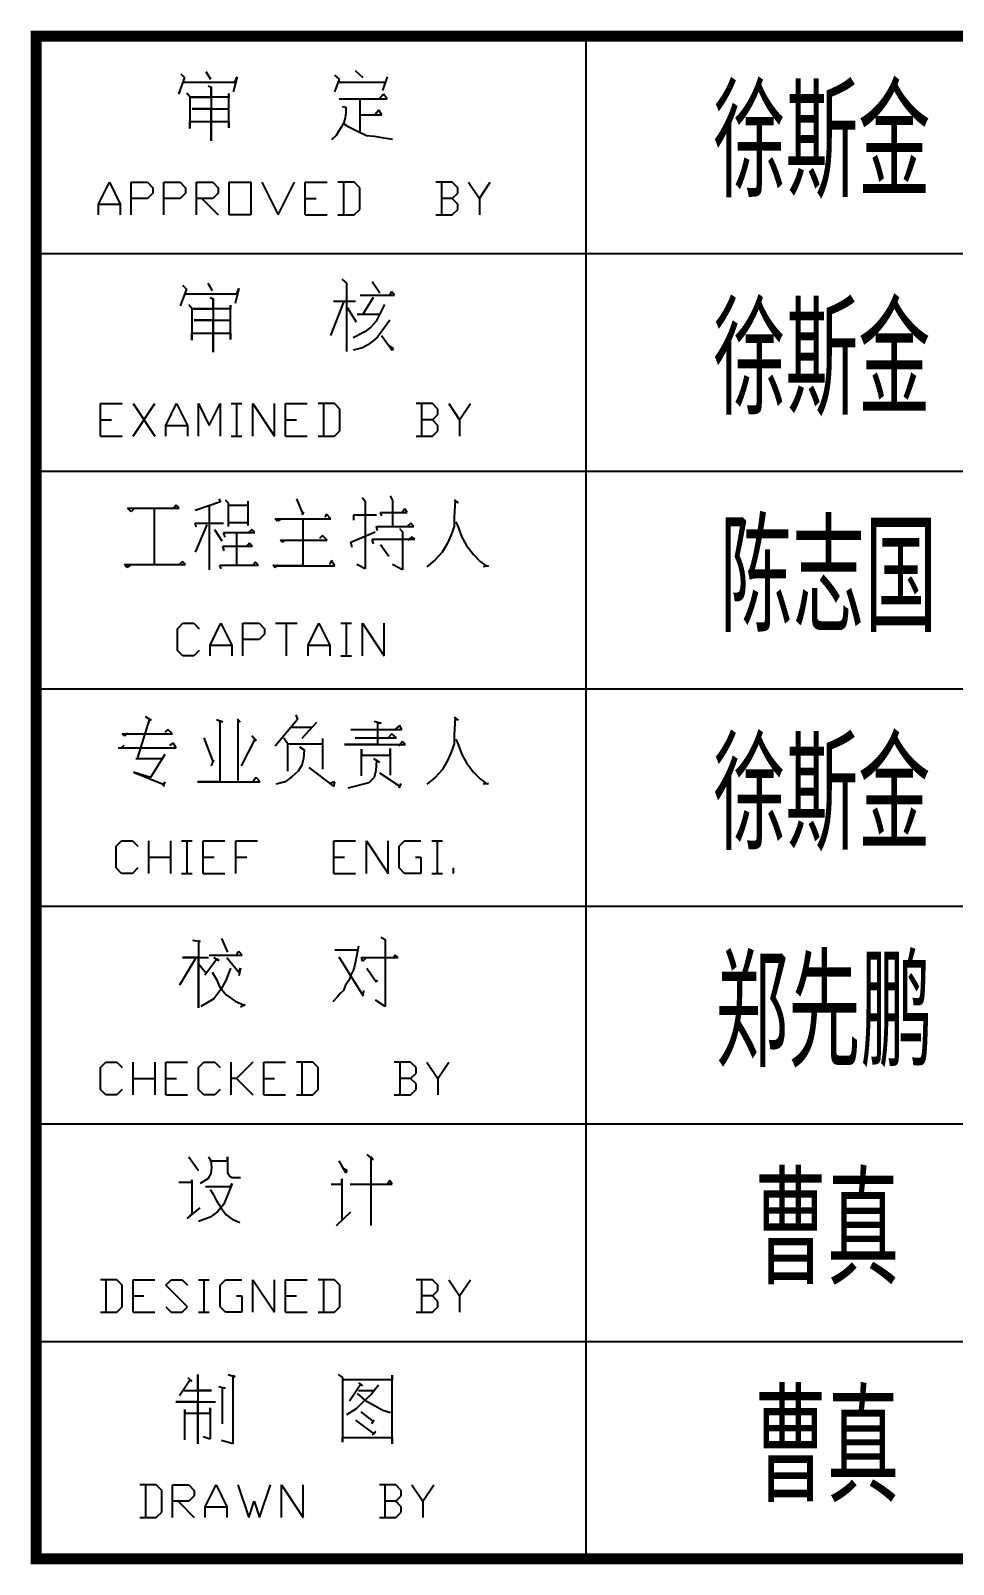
# Model space of a CAD drawing. Extents: x 2025205 to 2402328, y -557483 to 329036.
# Drawn here: x 2165640 to 2171998, y 77566 to 88141 of the extents above; entities that cross this region are included whole.
import ezdxf

# ---------------------------------------------------------------- set-up
doc = ezdxf.new("R2010")
doc.units = 0
doc.header["$LTSCALE"] = 1500
doc.header["$MEASUREMENT"] = 0
doc.layers.add('PUB_TITLE', color=4, linetype='Continuous')
doc.styles.add('TSSD_REIN', font='TSSDENG', dxfattribs={"width": 0.8, "bigfont": 'TSSDCHN'})

msp = doc.modelspace()

# ---------------------------------------------------------------- linework, layer by layer
at = {"layer": 'PUB_TITLE'}
for p, q in [((2169466.1, 88103.5), (2169466.1, 77634.2)), ((2166699.7, 87818.2), (2166657.7, 87702.7)), ((2166673.5, 87844.5), (2166699.7, 87818.2)), ((2166684, 87786.7), (2167046.2, 87786.7)), ((2166846.7, 87860.2), (2166878.2, 87807.7)), ((2167062, 87823.5), (2167035.7, 87718.5)), ((2167046.2, 87786.7), (2167062, 87823.5)), ((2167734, 87834), (2167765.5, 87807.7)), ((2167765.5, 87807.7), (2167734, 87718.5)), ((2167755, 87786.7), (2168085.7, 87786.7)), ((2167875.7, 87865.5), (2167928.2, 87818.2)), ((2168096.2, 87823.5), (2168064.7, 87729)), ((2166715.5, 87713.2), (2166736.5, 87687)), ((2166736.5, 87687), (2166736.5, 87466.5)), ((2166741.7, 87681.7), (2166883.5, 87681.7)), ((2167004.2, 87681.7), (2166741.7, 87681.7)), ((2166862.5, 87760.5), (2166888.7, 87750)), ((2166883.5, 87750), (2166883.5, 87382.5)), ((2166883.5, 87681.7), (2166883.5, 87750)), ((2167004.2, 87708), (2167004.2, 87681.7)), ((2167004.2, 87471.7), (2167004.2, 87708)), ((2167765.5, 87671.2), (2168096.2, 87671.2)), ((2168070, 87702.7), (2168043.7, 87671.2)), ((2168096.2, 87671.2), (2168070, 87702.7)), ((2166752.2, 87603), (2167004.2, 87603)), ((2166883.5, 87603), (2166752.2, 87603)), ((2166883.5, 87382.5), (2166883.5, 87603)), ((2167786.5, 87618.7), (2167812.7, 87613.5)), ((2167812.7, 87576.7), (2167807.5, 87540)), ((2167812.7, 87613.5), (2167812.7, 87576.7)), ((2167907.2, 87666), (2167907.2, 87445.5)), ((2168038.5, 87592.5), (2168012.2, 87561)), ((2168059.5, 87561), (2168038.5, 87592.5)), ((2166736.5, 87513.7), (2167004.2, 87513.7)), ((2166736.5, 87466.5), (2166736.5, 87513.7)), ((2167004.2, 87513.7), (2167004.2, 87471.7)), ((2167781.2, 87477), (2167760.2, 87445.5)), ((2167797, 87508.5), (2167781.2, 87477)), ((2167807.5, 87540), (2167797, 87508.5)), ((2167797, 87498), (2167823.2, 87482.2)), ((2167823.2, 87482.2), (2167854.7, 87466.5)), ((2167854.7, 87466.5), (2167896.7, 87445.5)), ((2167917.7, 87561), (2168059.5, 87561)), ((2167744.5, 87419.2), (2167713, 87387.7)), ((2167760.2, 87445.5), (2167744.5, 87419.2)), ((2167896.7, 87445.5), (2167954.5, 87419.2)), ((2167954.5, 87419.2), (2168007, 87414)), ((2168007, 87414), (2168059.5, 87403.5)), ((2168059.5, 87403.5), (2168133, 87393)), ((2166107.3, 86945.6), (2166182.3, 87095.6)), ((2166182.3, 87095.6), (2166257.3, 86945.6)), ((2166332.3, 87095.6), (2166444.8, 87095.6)), ((2166332.3, 86870.6), (2166332.3, 87095.6)), ((2166444.8, 87095.6), (2166482.3, 87058.1)), ((2166482.3, 87058.1), (2166482.3, 87020.6)), ((2166557.3, 87095.6), (2166669.8, 87095.6)), ((2166557.3, 86870.6), (2166557.3, 87095.6)), ((2166669.8, 87095.6), (2166707.3, 87058.1)), ((2166707.3, 87058.1), (2166707.3, 87020.6)), ((2166782.3, 87095.6), (2166894.8, 87095.6)), ((2166782.3, 86870.6), (2166782.3, 87095.6)), ((2166894.8, 87095.6), (2166932.3, 87058.1)), ((2166932.3, 87058.1), (2166932.3, 87020.6)), ((2167007.3, 87095.6), (2167157.3, 87095.6)), ((2167007.3, 86870.6), (2167007.3, 87095.6)), ((2167157.3, 87095.6), (2167157.3, 86870.6)), ((2167232.3, 87095.6), (2167344.8, 86870.6)), ((2167344.8, 86870.6), (2167457.3, 87095.6)), ((2167532.3, 87095.6), (2167682.3, 87095.6)), ((2167532.3, 86870.6), (2167532.3, 87095.6)), ((2167869.8, 87095.6), (2167757.3, 87095.6)), ((2167794.8, 87095.6), (2167794.8, 86870.6)), ((2167907.3, 87058.1), (2167869.8, 87095.6)), ((2167907.3, 86908.1), (2167907.3, 87058.1)), ((2168544.8, 87095.6), (2168432.3, 87095.6)), ((2168469.8, 87095.6), (2168469.8, 86870.6)), ((2168582.3, 87058.1), (2168544.8, 87095.6)), ((2168582.3, 87020.6), (2168582.3, 87058.1)), ((2168657.3, 87095.6), (2168732.3, 86983.1)), ((2168732.3, 86983.1), (2168807.3, 87095.6)), ((2166107.3, 86945.6), (2166257.3, 86945.6)), ((2166107.3, 86870.6), (2166107.3, 86945.6)), ((2166257.3, 86945.6), (2166257.3, 86870.6)), ((2166444.8, 86983.1), (2166332.3, 86983.1)), ((2166482.3, 87020.6), (2166444.8, 86983.1)), ((2166669.8, 86983.1), (2166557.3, 86983.1)), ((2166707.3, 87020.6), (2166669.8, 86983.1)), ((2166894.8, 86983.1), (2166782.3, 86983.1)), ((2166819.8, 86983.1), (2166932.3, 86870.6)), ((2166932.3, 87020.6), (2166894.8, 86983.1)), ((2167532.3, 86983.1), (2167607.3, 86983.1)), ((2168544.8, 86983.1), (2168469.8, 86983.1)), ((2168544.8, 86983.1), (2168582.3, 87020.6)), ((2168582.3, 86945.6), (2168544.8, 86983.1)), ((2168582.3, 86908.1), (2168582.3, 86945.6)), ((2168732.3, 86983.1), (2168732.3, 86870.6)), ((2167157.3, 86870.6), (2167007.3, 86870.6)), ((2167532.3, 86870.6), (2167682.3, 86870.6)), ((2167757.3, 86870.6), (2167869.8, 86870.6)), ((2167869.8, 86870.6), (2167907.3, 86908.1)), ((2168432.3, 86870.6), (2168544.8, 86870.6)), ((2168544.8, 86870.6), (2168582.3, 86908.1)), ((2165677.3, 86603.5), (2176177.3, 86603.5)), ((2166860, 86401), (2166891.5, 86348.5)), ((2167784, 86427.3), (2167815.5, 86401)), ((2167815.5, 86401), (2167815.5, 85928.5)), ((2167994, 86411.5), (2168046.5, 86332.8)), ((2166713, 86359), (2166671, 86243.5)), ((2166686.7, 86385.3), (2166713, 86359)), ((2166697.2, 86327.5), (2167059.5, 86327.5)), ((2166875.7, 86301.3), (2166902, 86290.8)), ((2167075.2, 86364.3), (2167049, 86259.3)), ((2167059.5, 86327.5), (2167075.2, 86364.3)), ((2167910, 86317), (2168146.2, 86317)), ((2167999.2, 86301.3), (2167925.7, 86180.5)), ((2168125.2, 86343.3), (2168109.5, 86311.8)), ((2168146.2, 86317), (2168125.2, 86343.3)), ((2166728.7, 86254), (2166749.7, 86227.8)), ((2166749.7, 86227.8), (2166749.7, 86007.3)), ((2166755, 86222.5), (2166896.7, 86222.5)), ((2167017.5, 86222.5), (2166755, 86222.5)), ((2166896.7, 86290.8), (2166896.7, 85923.3)), ((2166896.7, 86222.5), (2166896.7, 86290.8)), ((2167017.5, 86248.8), (2167017.5, 86222.5)), ((2167017.5, 86012.5), (2167017.5, 86248.8)), ((2167794.5, 86269.8), (2167705.2, 86038.8)), ((2167726.2, 86275), (2167878.5, 86275)), ((2167820.7, 86233), (2167883.7, 86133.3)), ((2168078, 86254), (2168020.2, 86138.5)), ((2166765.5, 86143.8), (2167017.5, 86143.8)), ((2166896.7, 86143.8), (2166765.5, 86143.8)), ((2166896.7, 85923.3), (2166896.7, 86143.8)), ((2167889, 86185.8), (2168041.2, 86185.8)), ((2167983.5, 86096.5), (2167941.5, 86065)), ((2168020.2, 86138.5), (2167983.5, 86096.5)), ((2168114.7, 86143.8), (2168030.7, 86028.3)), ((2166749.7, 86054.5), (2167017.5, 86054.5)), ((2166749.7, 86007.3), (2166749.7, 86054.5)), ((2167017.5, 86054.5), (2167017.5, 86012.5)), ((2167941.5, 86065), (2167862.7, 86023)), ((2167962.5, 85975.8), (2167925.7, 85954.8)), ((2167999.2, 86002), (2167962.5, 85975.8)), ((2168030.7, 86028.3), (2167999.2, 86002)), ((2168057, 86038.8), (2168130.5, 85939)), ((2168141, 85949.5), (2168104.2, 85975.8)), ((2167925.7, 85954.8), (2167862.7, 85939)), ((2168130.5, 85939), (2168141, 85949.5)), ((2166120.6, 85569.3), (2166270.6, 85569.3)), ((2166120.6, 85344.3), (2166120.6, 85569.3)), ((2166345.6, 85569.3), (2166495.6, 85344.3)), ((2166345.6, 85344.3), (2166495.6, 85569.3)), ((2166570.6, 85419.3), (2166645.6, 85569.3)), ((2166645.6, 85569.3), (2166720.6, 85419.3)), ((2166795.6, 85569.3), (2166870.6, 85419.3)), ((2166795.6, 85344.3), (2166795.6, 85569.3)), ((2166870.6, 85419.3), (2166945.6, 85569.3)), ((2166945.6, 85569.3), (2166945.6, 85344.3)), ((2167020.6, 85569.3), (2167095.6, 85569.3)), ((2167058.1, 85569.3), (2167058.1, 85344.3)), ((2167170.6, 85569.3), (2167320.6, 85344.3)), ((2167170.6, 85344.3), (2167170.6, 85569.3)), ((2167320.6, 85344.3), (2167320.6, 85569.3)), ((2167395.6, 85569.3), (2167545.6, 85569.3)), ((2167395.6, 85344.3), (2167395.6, 85569.3)), ((2167733.1, 85569.3), (2167620.6, 85569.3)), ((2167658.1, 85569.3), (2167658.1, 85344.3)), ((2167770.6, 85531.8), (2167733.1, 85569.3)), ((2168408.1, 85569.3), (2168295.6, 85569.3)), ((2168333.1, 85569.3), (2168333.1, 85344.3)), ((2168445.6, 85531.8), (2168408.1, 85569.3)), ((2168520.6, 85569.3), (2168595.6, 85456.8)), ((2168595.6, 85456.8), (2168670.6, 85569.3)), ((2166120.6, 85456.8), (2166195.6, 85456.8)), ((2167395.6, 85456.8), (2167470.6, 85456.8)), ((2167770.6, 85381.8), (2167770.6, 85531.8)), ((2168408.1, 85456.8), (2168333.1, 85456.8)), ((2168408.1, 85456.8), (2168445.6, 85494.3)), ((2168445.6, 85419.3), (2168408.1, 85456.8)), ((2168445.6, 85494.3), (2168445.6, 85531.8)), ((2168595.6, 85456.8), (2168595.6, 85344.3)), ((2166120.6, 85344.3), (2166270.6, 85344.3)), ((2166570.6, 85419.3), (2166720.6, 85419.3)), ((2166570.6, 85344.3), (2166570.6, 85419.3)), ((2166720.6, 85419.3), (2166720.6, 85344.3)), ((2167020.6, 85344.3), (2167095.6, 85344.3)), ((2167395.6, 85344.3), (2167545.6, 85344.3)), ((2167620.6, 85344.3), (2167733.1, 85344.3)), ((2167733.1, 85344.3), (2167770.6, 85381.8)), ((2168295.6, 85344.3), (2168408.1, 85344.3)), ((2168408.1, 85344.3), (2168445.6, 85381.8)), ((2168445.6, 85381.8), (2168445.6, 85419.3)), ((2165677.3, 85103.5), (2176177.3, 85103.5)), ((2167923.9, 84922.7), (2167944.9, 84896.5)), ((2168118.2, 84933.2), (2168133.9, 84901.7)), ((2166306.9, 84849.2), (2166663.9, 84849.2)), ((2166333.2, 84823), (2166306.9, 84849.2)), ((2166354.2, 84849.2), (2166333.2, 84823)), ((2166490.7, 84849.2), (2166490.7, 84460.7)), ((2166490.7, 84844), (2166490.7, 84460.7)), ((2166642.9, 84870.2), (2166621.9, 84844)), ((2166663.9, 84849.2), (2166642.9, 84870.2)), ((2166947.4, 84891.2), (2166774.2, 84833.5)), ((2166868.7, 84865), (2166868.7, 84424)), ((2166936.9, 84912.2), (2166947.4, 84891.2)), ((2166978.9, 84907), (2166999.9, 84886)), ((2166999.9, 84886), (2166999.9, 84723.2)), ((2166999.9, 84870.2), (2167141.7, 84870.2)), ((2167136.4, 84896.5), (2167136.4, 84728.5)), ((2167472.4, 84912.2), (2167514.4, 84807.2)), ((2167519.7, 84823), (2167509.2, 84802)), ((2167514.4, 84807.2), (2167519.7, 84823)), ((2167944.9, 84896.5), (2167944.9, 84429.2)), ((2168049.9, 84817.7), (2168233.7, 84817.7)), ((2168060.4, 84796.7), (2168049.9, 84817.7)), ((2168133.9, 84901.7), (2168133.9, 84723.2)), ((2168217.9, 84844), (2168202.2, 84823)), ((2168233.7, 84817.7), (2168217.9, 84844)), ((2168559.2, 84907), (2168585.4, 84886)), ((2168564.4, 84901.7), (2168559.2, 84786.2)), ((2168585.4, 84886), (2168564.4, 84901.7)), ((2166774.2, 84744.2), (2166968.4, 84744.2)), ((2166779.4, 84718), (2166774.2, 84744.2)), ((2166852.9, 84733.7), (2166774.2, 84544.7)), ((2167005.2, 84749.5), (2167141.7, 84749.5)), ((2167325.4, 84775.7), (2167708.7, 84775.7)), ((2167341.2, 84760), (2167325.4, 84775.7)), ((2167367.4, 84775.7), (2167341.2, 84760)), ((2167514.4, 84770.5), (2167514.4, 84450.2)), ((2167677.2, 84807.2), (2167666.7, 84786.2)), ((2167708.7, 84775.7), (2167677.2, 84807.2)), ((2167866.2, 84802), (2168023.7, 84802)), ((2167866.2, 84765.2), (2167866.2, 84802)), ((2168023.7, 84723.2), (2168280.9, 84723.2)), ((2168028.9, 84691.7), (2168023.7, 84723.2)), ((2168181.2, 84707.5), (2168202.2, 84686.5)), ((2168259.9, 84744.2), (2168233.7, 84723.2)), ((2168280.9, 84723.2), (2168259.9, 84744.2)), ((2168559.2, 84723.2), (2168538.2, 84665.5)), ((2168559.2, 84786.2), (2168559.2, 84723.2)), ((2168569.7, 84754.7), (2168585.4, 84718)), ((2168585.4, 84718), (2168611.7, 84649.7)), ((2166905.4, 84702.2), (2166957.9, 84623.5)), ((2166968.4, 84681.2), (2167183.7, 84681.2)), ((2166978.9, 84649.7), (2166968.4, 84681.2)), ((2167057.7, 84676), (2167057.7, 84455.5)), ((2167146.9, 84607.7), (2167125.9, 84581.5)), ((2167162.7, 84702.2), (2167136.4, 84676)), ((2167167.9, 84586.7), (2167146.9, 84607.7)), ((2167183.7, 84681.2), (2167162.7, 84702.2)), ((2167362.2, 84628.7), (2167682.4, 84628.7)), ((2167372.7, 84613), (2167362.2, 84628.7)), ((2167393.7, 84628.7), (2167372.7, 84613)), ((2167650.9, 84660.2), (2167629.9, 84639.2)), ((2167682.4, 84628.7), (2167650.9, 84660.2)), ((2167845.2, 84613), (2168013.2, 84686.5)), ((2167855.7, 84576.2), (2167845.2, 84613)), ((2167992.2, 84634), (2168286.2, 84634)), ((2168002.7, 84602.5), (2167992.2, 84634)), ((2168202.2, 84686.5), (2168202.2, 84424)), ((2168265.2, 84649.7), (2168238.9, 84628.7)), ((2168286.2, 84634), (2168265.2, 84649.7)), ((2168511.9, 84607.7), (2168475.2, 84544.7)), ((2168538.2, 84665.5), (2168511.9, 84607.7)), ((2168611.7, 84649.7), (2168643.2, 84592)), ((2166963.2, 84586.7), (2167167.9, 84586.7)), ((2166973.7, 84555.2), (2166963.2, 84586.7)), ((2168049.9, 84597.2), (2168107.7, 84518.5)), ((2168475.2, 84544.7), (2168427.9, 84492.2)), ((2168643.2, 84592), (2168690.4, 84529)), ((2168690.4, 84529), (2168737.7, 84481.7)), ((2166285.9, 84460.7), (2166705.9, 84460.7)), ((2166301.7, 84439.7), (2166285.9, 84460.7)), ((2166327.9, 84455.5), (2166301.7, 84439.7)), ((2166684.9, 84481.7), (2166663.9, 84460.7)), ((2166705.9, 84460.7), (2166684.9, 84481.7)), ((2166942.2, 84455.5), (2167209.9, 84455.5)), ((2166952.7, 84429.2), (2166942.2, 84455.5)), ((2167188.9, 84476.5), (2167167.9, 84450.2)), ((2167209.9, 84455.5), (2167188.9, 84476.5)), ((2167309.7, 84460.7), (2167325.4, 84439.7)), ((2167309.7, 84450.2), (2167734.9, 84450.2)), ((2167514.4, 84450.2), (2167309.7, 84450.2)), ((2167325.4, 84439.7), (2167346.4, 84460.7)), ((2167713.9, 84487), (2167698.2, 84460.7)), ((2167734.9, 84450.2), (2167713.9, 84487)), ((2167944.9, 84429.2), (2167887.2, 84460.7)), ((2168202.2, 84424), (2168133.9, 84460.7)), ((2168427.9, 84492.2), (2168370.2, 84445)), ((2168737.7, 84481.7), (2168779.7, 84450.2)), ((2168795.4, 84450.2), (2168758.7, 84445)), ((2168779.7, 84450.2), (2168795.4, 84450.2)), ((2166651.2, 84017.5), (2166688.7, 84055)), ((2166651.2, 83867.5), (2166651.2, 84017.5)), ((2166688.7, 84055), (2166763.7, 84055)), ((2166763.7, 84055), (2166801.2, 84017.5)), ((2166876.2, 83905), (2166951.2, 84055)), ((2166951.2, 84055), (2167026.2, 83905)), ((2167101.2, 84055), (2167213.7, 84055)), ((2167101.2, 83830), (2167101.2, 84055)), ((2167213.7, 84055), (2167251.2, 84017.5)), ((2167251.2, 83980), (2167213.7, 83942.5)), ((2167251.2, 84017.5), (2167251.2, 83980)), ((2167326.2, 84055), (2167476.2, 84055)), ((2167401.2, 84055), (2167401.2, 83830)), ((2167551.2, 83905), (2167626.2, 84055)), ((2167626.2, 84055), (2167701.2, 83905)), ((2167776.2, 84055), (2167851.2, 84055)), ((2167813.7, 84055), (2167813.7, 83830)), ((2167926.2, 84055), (2168076.2, 83830)), ((2167926.2, 83830), (2167926.2, 84055)), ((2168076.2, 83830), (2168076.2, 84055)), ((2166688.7, 83830), (2166651.2, 83867.5)), ((2166801.2, 83867.5), (2166763.7, 83830)), ((2166876.2, 83905), (2167026.2, 83905)), ((2166876.2, 83830), (2166876.2, 83905)), ((2167026.2, 83905), (2167026.2, 83830)), ((2167213.7, 83942.5), (2167101.2, 83942.5)), ((2167551.2, 83905), (2167701.2, 83905)), ((2167551.2, 83830), (2167551.2, 83905)), ((2167701.2, 83905), (2167701.2, 83830)), ((2166763.7, 83830), (2166688.7, 83830)), ((2167776.2, 83830), (2167851.2, 83830)), ((2165677.3, 83603.5), (2176177.3, 83603.5)), ((2166459.2, 83396.5), (2166375.2, 83128.7)), ((2166427.7, 83412.2), (2166469.7, 83386)), ((2166469.7, 83386), (2166459.2, 83396.5)), ((2166921.2, 83391.2), (2166963.2, 83375.5)), ((2166942.2, 83380.7), (2166942.2, 82960.7)), ((2166963.2, 83375.5), (2166942.2, 83380.7)), ((2167062.9, 83396.5), (2167083.9, 83375.5)), ((2167068.2, 83386), (2167068.2, 82971.2)), ((2167083.9, 83375.5), (2167068.2, 83386)), ((2167477.7, 83391.2), (2167325.4, 83207.5)), ((2167430.4, 83338.7), (2167572.2, 83338.7)), ((2167467.2, 83422.7), (2167477.7, 83391.2)), ((2167608.9, 83370.2), (2167509.2, 83260)), ((2168007.9, 83380.7), (2168055.2, 83365)), ((2168028.9, 83365), (2168028.9, 83218)), ((2168055.2, 83365), (2168028.9, 83365)), ((2168181.2, 83349.2), (2168149.7, 83323)), ((2168196.9, 83323), (2168181.2, 83349.2)), ((2168559.2, 83407), (2168585.4, 83386)), ((2168564.4, 83401.7), (2168559.2, 83286.2)), ((2168585.4, 83386), (2168564.4, 83401.7)), ((2166270.2, 83291.5), (2166616.7, 83291.5)), ((2166285.9, 83275.7), (2166270.2, 83291.5)), ((2166306.9, 83296.7), (2166285.9, 83275.7)), ((2166585.2, 83323), (2166564.2, 83302)), ((2166616.7, 83291.5), (2166585.2, 83323)), ((2166621.9, 83228.5), (2166595.7, 83212.7)), ((2166642.9, 83197), (2166621.9, 83228.5)), ((2166831.9, 83265.2), (2166894.9, 83102.5)), ((2167183.7, 83254.7), (2167089.2, 83071)), ((2167162.7, 83281), (2167194.2, 83244.2)), ((2167194.2, 83244.2), (2167183.7, 83254.7)), ((2167383.2, 83265.2), (2167409.4, 83228.5)), ((2167409.4, 83228.5), (2167409.4, 83034.2)), ((2167650.9, 83260), (2167650.9, 83050)), ((2167845.2, 83323), (2168196.9, 83323)), ((2167876.7, 83265.2), (2168160.2, 83265.2)), ((2168128.7, 83291.5), (2168102.4, 83265.2)), ((2168160.2, 83265.2), (2168128.7, 83291.5)), ((2168202.2, 83239), (2168175.9, 83207.5)), ((2168223.2, 83218), (2168202.2, 83239)), ((2168559.2, 83286.2), (2168559.2, 83223.2)), ((2168569.7, 83254.7), (2168585.4, 83218)), ((2166243.9, 83197), (2166642.9, 83197)), ((2166259.7, 83191.7), (2166243.9, 83197)), ((2166280.7, 83212.7), (2166259.7, 83191.7)), ((2166364.7, 83123.5), (2166548.4, 83123.5)), ((2166564.2, 83149.7), (2166464.4, 82992.2)), ((2166548.4, 83123.5), (2166564.2, 83149.7)), ((2167414.7, 83223.2), (2167650.9, 83223.2)), ((2167493.4, 83202.2), (2167524.9, 83181.2)), ((2167519.7, 83123.5), (2167509.2, 83076.2)), ((2167524.9, 83181.2), (2167519.7, 83123.5)), ((2167803.2, 83218), (2168223.2, 83218)), ((2168028.9, 83218), (2167803.2, 83218)), ((2167918.7, 83186.5), (2167918.7, 83144.5)), ((2167918.7, 83002.7), (2167918.7, 83186.5)), ((2167918.7, 83144.5), (2168118.2, 83144.5)), ((2168002.7, 83123.5), (2168044.7, 83097.2)), ((2168118.2, 83191.7), (2168118.2, 83008)), ((2168118.2, 83144.5), (2168118.2, 83191.7)), ((2168538.2, 83165.5), (2168511.9, 83107.7)), ((2168559.2, 83223.2), (2168538.2, 83165.5)), ((2168585.4, 83218), (2168611.7, 83149.7)), ((2168611.7, 83149.7), (2168643.2, 83092)), ((2166348.9, 83029), (2166553.7, 82945)), ((2166464.4, 82992.2), (2166348.9, 83029)), ((2166900.2, 83113), (2166884.4, 83071)), ((2166894.9, 83102.5), (2166900.2, 83113)), ((2167482.9, 83034.2), (2167440.9, 82997.5)), ((2167509.2, 83076.2), (2167482.9, 83034.2)), ((2167556.4, 83060.5), (2167729.7, 82929.2)), ((2168018.4, 83039.5), (2168007.9, 82992.2)), ((2168023.7, 83107.7), (2168018.4, 83039.5)), ((2168044.7, 83097.2), (2168023.7, 83107.7)), ((2168044.7, 83023.7), (2168186.4, 82929.2)), ((2168475.2, 83044.7), (2168427.9, 82992.2)), ((2168511.9, 83107.7), (2168475.2, 83044.7)), ((2168643.2, 83092), (2168690.4, 83029)), ((2168690.4, 83029), (2168737.7, 82981.7)), ((2166564.2, 82960.7), (2166553.7, 82929.2)), ((2166553.7, 82945), (2166564.2, 82960.7)), ((2166789.9, 82960.7), (2167220.4, 82960.7)), ((2166942.2, 82960.7), (2166789.9, 82960.7)), ((2167194.2, 82992.2), (2167173.2, 82966)), ((2167220.4, 82960.7), (2167194.2, 82992.2)), ((2167393.7, 82960.7), (2167330.7, 82945)), ((2167440.9, 82997.5), (2167393.7, 82960.7)), ((2167734.9, 82960.7), (2167703.4, 82950.2)), ((2167729.7, 82929.2), (2167734.9, 82960.7)), ((2167971.2, 82955.5), (2167824.2, 82918.7)), ((2168007.9, 82992.2), (2167971.2, 82955.5)), ((2168191.7, 82950.2), (2168175.9, 82918.7)), ((2168186.4, 82929.2), (2168191.7, 82950.2)), ((2168427.9, 82992.2), (2168370.2, 82945)), ((2168737.7, 82981.7), (2168779.7, 82950.2)), ((2168795.4, 82950.2), (2168758.7, 82945)), ((2168779.7, 82950.2), (2168795.4, 82950.2)), ((2166228.2, 82517.5), (2166265.7, 82555)), ((2166228.2, 82367.5), (2166228.2, 82517.5)), ((2166265.7, 82555), (2166340.7, 82555)), ((2166340.7, 82555), (2166378.2, 82517.5)), ((2166453.2, 82330), (2166453.2, 82555)), ((2166603.2, 82555), (2166603.2, 82330)), ((2166678.2, 82555), (2166753.2, 82555)), ((2166715.7, 82555), (2166715.7, 82330)), ((2166828.2, 82555), (2166978.2, 82555)), ((2166828.2, 82330), (2166828.2, 82555)), ((2167053.2, 82555), (2167203.2, 82555)), ((2167053.2, 82330), (2167053.2, 82555)), ((2167728.2, 82555), (2167878.2, 82555)), ((2167728.2, 82330), (2167728.2, 82555)), ((2167953.2, 82555), (2168103.2, 82330)), ((2167953.2, 82330), (2167953.2, 82555)), ((2168103.2, 82330), (2168103.2, 82555)), ((2168178.2, 82517.5), (2168215.7, 82555)), ((2168178.2, 82367.5), (2168178.2, 82517.5)), ((2168215.7, 82555), (2168328.2, 82555)), ((2168403.2, 82555), (2168478.2, 82555)), ((2168440.7, 82555), (2168440.7, 82330)), ((2166453.2, 82442.5), (2166603.2, 82442.5)), ((2166828.2, 82442.5), (2166903.2, 82442.5)), ((2167053.2, 82442.5), (2167128.2, 82442.5)), ((2167728.2, 82442.5), (2167803.2, 82442.5)), ((2168290.7, 82442.5), (2168328.2, 82442.5)), ((2168328.2, 82442.5), (2168328.2, 82330)), ((2166265.7, 82330), (2166228.2, 82367.5)), ((2166340.7, 82330), (2166265.7, 82330)), ((2166378.2, 82367.5), (2166340.7, 82330)), ((2166678.2, 82330), (2166753.2, 82330)), ((2166828.2, 82330), (2166978.2, 82330)), ((2167728.2, 82330), (2167878.2, 82330)), ((2168215.7, 82330), (2168178.2, 82367.5)), ((2168328.2, 82330), (2168215.7, 82330)), ((2168403.2, 82330), (2168478.2, 82330)), ((2168553.2, 82330), (2168553.2, 82367.5)), ((2165677.3, 82103.5), (2176177.3, 82103.5)), ((2166755, 81870.2), (2166807.5, 81859.7)), ((2166797, 81865), (2166797, 81403)), ((2166807.5, 81859.7), (2166797, 81865)), ((2166954.5, 81880.7), (2166996.5, 81786.2)), ((2168051.7, 81891.2), (2168083.2, 81875.5)), ((2168083.2, 81875.5), (2168083.2, 81413.5)), ((2166686.7, 81749.5), (2166865.2, 81749.5)), ((2166797, 81749.5), (2166686.7, 81749.5)), ((2166797, 81403), (2166797, 81749.5)), ((2166870.5, 81765.2), (2167096.2, 81765.2)), ((2166902, 81749.5), (2166938.7, 81728.5)), ((2166991.2, 81749.5), (2167075.2, 81649.7)), ((2167075.2, 81791.5), (2167059.5, 81775.7)), ((2167059.5, 81775.7), (2167059.5, 81770.5)), ((2167096.2, 81765.2), (2167075.2, 81791.5)), ((2167736.7, 81802), (2167894.2, 81802)), ((2167763, 81754.7), (2167931, 81487)), ((2167899.5, 81828.2), (2167878.5, 81723.2)), ((2167920.5, 81749.5), (2168172.5, 81749.5)), ((2167925.7, 81723.2), (2167920.5, 81749.5)), ((2168151.5, 81765.2), (2168135.7, 81744.2)), ((2168172.5, 81749.5), (2168151.5, 81765.2)), ((2166776, 81744.2), (2166665.7, 81560.5)), ((2166797, 81707.5), (2166844.2, 81649.7)), ((2166923, 81739), (2166839, 81628.7)), ((2166891.5, 81649.7), (2166917.7, 81602.5)), ((2166938.7, 81728.5), (2166923, 81739)), ((2167017.5, 81676), (2166986, 81597.2)), ((2167085.7, 81676), (2167075.2, 81623.5)), ((2167075.2, 81649.7), (2167085.7, 81676)), ((2167862.7, 81660.2), (2167847, 81628.7)), ((2167868, 81681.2), (2167862.7, 81660.2)), ((2167878.5, 81723.2), (2167868, 81681.2)), ((2167946.7, 81744.2), (2167925.7, 81723.2)), ((2167957.2, 81676), (2168020.2, 81581.5)), ((2166917.7, 81602.5), (2166944, 81544.7)), ((2166944, 81544.7), (2166986, 81492.2)), ((2166986, 81597.2), (2166949.2, 81529)), ((2167810.2, 81560.5), (2167794.5, 81523.7)), ((2167831.2, 81592), (2167810.2, 81560.5)), ((2167847, 81628.7), (2167831.2, 81592)), ((2168020.2, 81581.5), (2168030.7, 81597.2)), ((2166902, 81466), (2166812.7, 81413.5)), ((2166949.2, 81529), (2166902, 81466)), ((2166986, 81492.2), (2167049, 81450.2)), ((2167049, 81450.2), (2167106.7, 81424)), ((2167752.5, 81476.5), (2167721, 81445)), ((2167773.5, 81502.7), (2167752.5, 81476.5)), ((2167794.5, 81523.7), (2167773.5, 81502.7)), ((2167931, 81487), (2167936.2, 81523.7)), ((2168083.2, 81413.5), (2168015, 81455.5)), ((2167117.2, 81424), (2167085.7, 81408.2)), ((2167106.7, 81424), (2167117.2, 81424)), ((2166120.6, 80991.2), (2166158.1, 81028.7)), ((2166158.1, 81028.7), (2166233.1, 81028.7)), ((2166233.1, 81028.7), (2166270.6, 80991.2)), ((2166345.6, 80803.7), (2166345.6, 81028.7)), ((2166495.6, 81028.7), (2166495.6, 80803.7)), ((2166570.6, 81028.7), (2166720.6, 81028.7)), ((2166570.6, 80803.7), (2166570.6, 81028.7)), ((2166795.6, 80991.2), (2166833.1, 81028.7)), ((2166833.1, 81028.7), (2166908.1, 81028.7)), ((2166908.1, 81028.7), (2166945.6, 80991.2)), ((2167020.6, 80803.7), (2167020.6, 81028.7)), ((2167170.6, 81028.7), (2167058.1, 80916.2)), ((2167245.6, 81028.7), (2167395.6, 81028.7)), ((2167245.6, 80803.7), (2167245.6, 81028.7)), ((2167583.1, 81028.7), (2167470.6, 81028.7)), ((2167508.1, 81028.7), (2167508.1, 80803.7)), ((2167620.6, 80991.2), (2167583.1, 81028.7)), ((2168258.1, 81028.7), (2168145.6, 81028.7)), ((2168183.1, 81028.7), (2168183.1, 80803.7)), ((2168295.6, 80991.2), (2168258.1, 81028.7)), ((2168370.6, 81028.7), (2168445.6, 80916.2)), ((2168445.6, 80916.2), (2168520.6, 81028.7)), ((2166120.6, 80841.2), (2166120.6, 80991.2)), ((2166345.6, 80916.2), (2166495.6, 80916.2)), ((2166570.6, 80916.2), (2166645.6, 80916.2)), ((2166795.6, 80841.2), (2166795.6, 80991.2)), ((2167058.1, 80916.2), (2167020.6, 80916.2)), ((2167058.1, 80916.2), (2167170.6, 80803.7)), ((2167245.6, 80916.2), (2167320.6, 80916.2)), ((2167620.6, 80841.2), (2167620.6, 80991.2)), ((2168258.1, 80916.2), (2168183.1, 80916.2)), ((2168258.1, 80916.2), (2168295.6, 80953.7)), ((2168295.6, 80878.7), (2168258.1, 80916.2)), ((2168295.6, 80953.7), (2168295.6, 80991.2)), ((2168445.6, 80916.2), (2168445.6, 80803.7)), ((2166158.1, 80803.7), (2166120.6, 80841.2)), ((2166233.1, 80803.7), (2166158.1, 80803.7)), ((2166270.6, 80841.2), (2166233.1, 80803.7)), ((2166570.6, 80803.7), (2166720.6, 80803.7)), ((2166833.1, 80803.7), (2166795.6, 80841.2)), ((2166908.1, 80803.7), (2166833.1, 80803.7)), ((2166945.6, 80841.2), (2166908.1, 80803.7)), ((2167245.6, 80803.7), (2167395.6, 80803.7)), ((2167470.6, 80803.7), (2167583.1, 80803.7)), ((2167583.1, 80803.7), (2167620.6, 80841.2)), ((2168145.6, 80803.7), (2168258.1, 80803.7)), ((2168258.1, 80803.7), (2168295.6, 80841.2)), ((2168295.6, 80841.2), (2168295.6, 80878.7)), ((2165677.3, 80603.5), (2176177.3, 80603.5)), ((2166728.7, 80375.5), (2166797, 80281)), ((2166865.2, 80375.5), (2166881, 80349.2)), ((2166996.5, 80375.5), (2166996.5, 80265.2)), ((2166996.5, 80349.2), (2166996.5, 80375.5)), ((2167957.2, 80391.2), (2167999.2, 80354.5)), ((2167983.5, 80375.5), (2167983.5, 79903)), ((2167999.2, 80354.5), (2167983.5, 80375.5)), ((2166881, 80349.2), (2166886.2, 80302)), ((2166886.2, 80302), (2166881, 80260)), ((2166886.2, 80349.2), (2166996.5, 80349.2)), ((2166996.5, 80265.2), (2167007, 80244.2)), ((2167763, 80349.2), (2167810.2, 80265.2)), ((2167820.7, 80281), (2167789.2, 80296.7)), ((2167810.2, 80265.2), (2167820.7, 80281)), ((2166660.5, 80202.2), (2166749.7, 80202.2)), ((2166749.7, 80218), (2166749.7, 79981.7)), ((2166749.7, 80202.2), (2166749.7, 80218)), ((2166860, 80223.2), (2166807.5, 80191.7)), ((2166844.2, 80170.7), (2167017.5, 80170.7)), ((2166881, 80260), (2166860, 80223.2)), ((2167028, 80191.7), (2167001.7, 80123.5)), ((2167007, 80244.2), (2167028, 80233.7)), ((2167017.5, 80170.7), (2167028, 80191.7)), ((2167028, 80233.7), (2167085.7, 80233.7)), ((2167710.5, 80186.5), (2167784, 80186.5)), ((2167784, 80223.2), (2167784, 79934.5)), ((2167784, 80186.5), (2167784, 80223.2)), ((2167841.7, 80186.5), (2168130.5, 80186.5)), ((2168114.7, 80212.7), (2168099, 80186.5)), ((2168130.5, 80186.5), (2168114.7, 80212.7)), ((2166875.7, 80149.7), (2166896.7, 80118.2)), ((2166896.7, 80118.2), (2166917.7, 80076.2)), ((2166917.7, 80076.2), (2166954.5, 80018.5)), ((2167001.7, 80123.5), (2166970.2, 80050)), ((2166718.2, 79950.2), (2166807.5, 80023.7)), ((2166749.7, 79981.7), (2166718.2, 79950.2)), ((2166875.7, 79960.7), (2166797, 79929.2)), ((2166928.2, 79997.5), (2166875.7, 79960.7)), ((2166970.2, 80050), (2166928.2, 79997.5)), ((2166954.5, 80018.5), (2166986, 79976.5)), ((2166986, 79976.5), (2167028, 79945)), ((2167747.2, 79903), (2167847, 79997.5)), ((2167028, 79945), (2167080.5, 79924)), ((2166233.1, 79528.7), (2166120.6, 79528.7)), ((2166158.1, 79528.7), (2166158.1, 79303.7)), ((2166270.6, 79491.2), (2166233.1, 79528.7)), ((2166345.6, 79528.7), (2166495.6, 79528.7)), ((2166345.6, 79303.7), (2166345.6, 79528.7)), ((2166570.6, 79491.2), (2166608.1, 79528.7)), ((2166608.1, 79528.7), (2166683.1, 79528.7)), ((2166683.1, 79528.7), (2166720.6, 79491.2)), ((2166795.6, 79528.7), (2166870.6, 79528.7)), ((2166833.1, 79528.7), (2166833.1, 79303.7)), ((2166945.6, 79491.2), (2166983.1, 79528.7)), ((2166983.1, 79528.7), (2167095.6, 79528.7)), ((2167170.6, 79528.7), (2167320.6, 79303.7)), ((2167170.6, 79303.7), (2167170.6, 79528.7)), ((2167320.6, 79303.7), (2167320.6, 79528.7)), ((2167395.6, 79528.7), (2167545.6, 79528.7)), ((2167395.6, 79303.7), (2167395.6, 79528.7)), ((2167733.1, 79528.7), (2167620.6, 79528.7)), ((2167658.1, 79528.7), (2167658.1, 79303.7)), ((2167770.6, 79491.2), (2167733.1, 79528.7)), ((2168408.1, 79528.7), (2168295.6, 79528.7)), ((2168333.1, 79528.7), (2168333.1, 79303.7)), ((2168445.6, 79491.2), (2168408.1, 79528.7)), ((2168520.6, 79528.7), (2168595.6, 79416.2)), ((2168595.6, 79416.2), (2168670.6, 79528.7)), ((2166270.6, 79341.2), (2166270.6, 79491.2)), ((2166720.6, 79341.2), (2166570.6, 79491.2)), ((2166945.6, 79341.2), (2166945.6, 79491.2)), ((2167770.6, 79341.2), (2167770.6, 79491.2)), ((2168408.1, 79416.2), (2168445.6, 79453.7)), ((2168445.6, 79453.7), (2168445.6, 79491.2)), ((2166233.1, 79303.7), (2166270.6, 79341.2)), ((2166345.6, 79416.2), (2166420.6, 79416.2)), ((2166570.6, 79341.2), (2166608.1, 79303.7)), ((2166683.1, 79303.7), (2166720.6, 79341.2)), ((2166983.1, 79303.7), (2166945.6, 79341.2)), ((2167058.1, 79416.2), (2167095.6, 79416.2)), ((2167095.6, 79416.2), (2167095.6, 79303.7)), ((2167395.6, 79416.2), (2167470.6, 79416.2)), ((2167733.1, 79303.7), (2167770.6, 79341.2)), ((2168408.1, 79416.2), (2168333.1, 79416.2)), ((2168445.6, 79378.7), (2168408.1, 79416.2)), ((2168408.1, 79303.7), (2168445.6, 79341.2)), ((2168445.6, 79341.2), (2168445.6, 79378.7)), ((2168595.6, 79416.2), (2168595.6, 79303.7)), ((2166120.6, 79303.7), (2166233.1, 79303.7)), ((2166345.6, 79303.7), (2166495.6, 79303.7)), ((2166608.1, 79303.7), (2166683.1, 79303.7)), ((2166795.6, 79303.7), (2166870.6, 79303.7)), ((2167095.6, 79303.7), (2166983.1, 79303.7)), ((2167395.6, 79303.7), (2167545.6, 79303.7)), ((2167620.6, 79303.7), (2167733.1, 79303.7)), ((2168295.6, 79303.7), (2168408.1, 79303.7)), ((2165677.3, 79103.5), (2176177.3, 79103.5)), ((2166739.2, 78838.7), (2166665.7, 78728.5)), ((2166723.5, 78854.5), (2166749.7, 78828.2)), ((2166749.7, 78828.2), (2166739.2, 78838.7)), ((2166791.7, 78875.5), (2166791.7, 78397.7)), ((2166791.7, 78765.2), (2166791.7, 78875.5)), ((2166933.5, 78791.5), (2166980.7, 78781)), ((2167001.7, 78875.5), (2167049, 78859.7)), ((2167033.2, 78865), (2167033.2, 78397.7)), ((2167049, 78859.7), (2167033.2, 78865)), ((2167757.7, 78875.5), (2167789.2, 78854.5)), ((2167789.2, 78854.5), (2167789.2, 78408.2)), ((2168130.5, 78838.7), (2167789.2, 78838.7)), ((2167915.2, 78807.2), (2167836.5, 78691.7)), ((2167899.5, 78817.7), (2167925.7, 78796.7)), ((2167925.7, 78796.7), (2167915.2, 78807.2)), ((2168036, 78802), (2167988.7, 78739)), ((2168004.5, 78765.2), (2168036, 78802)), ((2168130.5, 78870.2), (2168130.5, 78838.7)), ((2168130.5, 78397.7), (2168130.5, 78870.2)), ((2166639.5, 78686.5), (2166912.5, 78686.5)), ((2166791.7, 78686.5), (2166639.5, 78686.5)), ((2166697.2, 78765.2), (2166886.2, 78765.2)), ((2166886.2, 78765.2), (2166791.7, 78765.2)), ((2166791.7, 78397.7), (2166791.7, 78686.5)), ((2166959.7, 78781), (2166959.7, 78534.2)), ((2166980.7, 78781), (2166959.7, 78781)), ((2167931, 78686.5), (2167883.7, 78639.2)), ((2167889, 78744.2), (2167941.5, 78697)), ((2167899.5, 78765.2), (2168004.5, 78765.2)), ((2167988.7, 78739), (2167931, 78686.5)), ((2167941.5, 78697), (2168009.7, 78660.2)), ((2166702.5, 78634), (2166702.5, 78607.7)), ((2166702.5, 78424), (2166702.5, 78634)), ((2166702.5, 78607.7), (2166875.7, 78607.7)), ((2166875.7, 78644.5), (2166875.7, 78429.2)), ((2166875.7, 78607.7), (2166875.7, 78644.5)), ((2167883.7, 78639.2), (2167815.5, 78597.2)), ((2167915.2, 78618.2), (2167999.2, 78550)), ((2168009.7, 78660.2), (2168067.5, 78628.7)), ((2168067.5, 78628.7), (2168120, 78613)), ((2167878.5, 78560.5), (2168004.5, 78466)), ((2168004.5, 78560.5), (2167988.7, 78534.2)), ((2168015, 78481.7), (2167994, 78455.5)), ((2167999.2, 78550), (2168004.5, 78560.5)), ((2168004.5, 78466), (2168015, 78481.7)), ((2166875.7, 78429.2), (2166828.5, 78445)), ((2167033.2, 78397.7), (2166954.5, 78418.7)), ((2167789.2, 78439.7), (2168130.5, 78439.7)), ((2167789.2, 78408.2), (2167789.2, 78439.7)), ((2168130.5, 78439.7), (2168130.5, 78397.7)), ((2166505, 78113.4), (2166392.5, 78113.4)), ((2166430, 78113.4), (2166430, 77888.4)), ((2166542.5, 78075.9), (2166505, 78113.4)), ((2166542.5, 77925.9), (2166542.5, 78075.9)), ((2166617.5, 78113.4), (2166730, 78113.4)), ((2166617.5, 77888.4), (2166617.5, 78113.4)), ((2166730, 78113.4), (2166767.5, 78075.9)), ((2166767.5, 78075.9), (2166767.5, 78038.4)), ((2166842.5, 77963.4), (2166917.5, 78113.4)), ((2166917.5, 78113.4), (2166992.5, 77963.4)), ((2167067.5, 78113.4), (2167142.5, 77888.4)), ((2167217.5, 77888.4), (2167292.5, 78113.4)), ((2167367.5, 78113.4), (2167517.5, 77888.4)), ((2167367.5, 77888.4), (2167367.5, 78113.4)), ((2167517.5, 77888.4), (2167517.5, 78113.4)), ((2168155, 78113.4), (2168042.5, 78113.4)), ((2168080, 78113.4), (2168080, 77888.4)), ((2168192.5, 78075.9), (2168155, 78113.4)), ((2168192.5, 78038.4), (2168192.5, 78075.9)), ((2168267.5, 78113.4), (2168342.5, 78000.9)), ((2168342.5, 78000.9), (2168417.5, 78113.4)), ((2166730, 78000.9), (2166617.5, 78000.9)), ((2166655, 78000.9), (2166767.5, 77888.4)), ((2166767.5, 78038.4), (2166730, 78000.9)), ((2166842.5, 77963.4), (2166992.5, 77963.4)), ((2166842.5, 77888.4), (2166842.5, 77963.4)), ((2166992.5, 77963.4), (2166992.5, 77888.4)), ((2167142.5, 77888.4), (2167180, 78000.9)), ((2167180, 78000.9), (2167217.5, 77888.4)), ((2168155, 78000.9), (2168080, 78000.9)), ((2168155, 78000.9), (2168192.5, 78038.4)), ((2168192.5, 77963.4), (2168155, 78000.9)), ((2168192.5, 77925.9), (2168192.5, 77963.4)), ((2168342.5, 78000.9), (2168342.5, 77888.4)), ((2166392.5, 77888.4), (2166505, 77888.4)), ((2166505, 77888.4), (2166542.5, 77925.9)), ((2168042.5, 77888.4), (2168155, 77888.4)), ((2168155, 77888.4), (2168192.5, 77925.9))]:
    msp.add_line(p, q, dxfattribs=at)
at = {"layer": 'PUB_TITLE', "const_width": 75}
msp.add_lwpolyline([(2165677.3, 88103.5), (2176177.3, 88103.5), (2176177.3, 77603.5), (2165677.3, 77603.5)], close=True, dxfattribs=at)

# ---------------------------------------------------------------- texts
at = {"layer": 'PUB_TITLE', "style": 'TSSD_REIN', "width": 0.7}
for s, p in [('徐斯金', (2170344.3, 86995, -187.4)), ('徐斯金', (2170344.3, 85495, -187.4)), ('陈志国', (2170389.8, 83995, -187.4)), ('徐斯金', (2170344.3, 82495, -187.4)), ('郑先鹏', (2170360.8, 80995, -187.4)), ('曹真', (2170627.5, 79495, -187.4)), ('曹真', (2170627.5, 77995, -187.4))]:
    msp.add_text(s, height=750, dxfattribs=at).set_placement(p)

doc.saveas('drawing.dxf')
